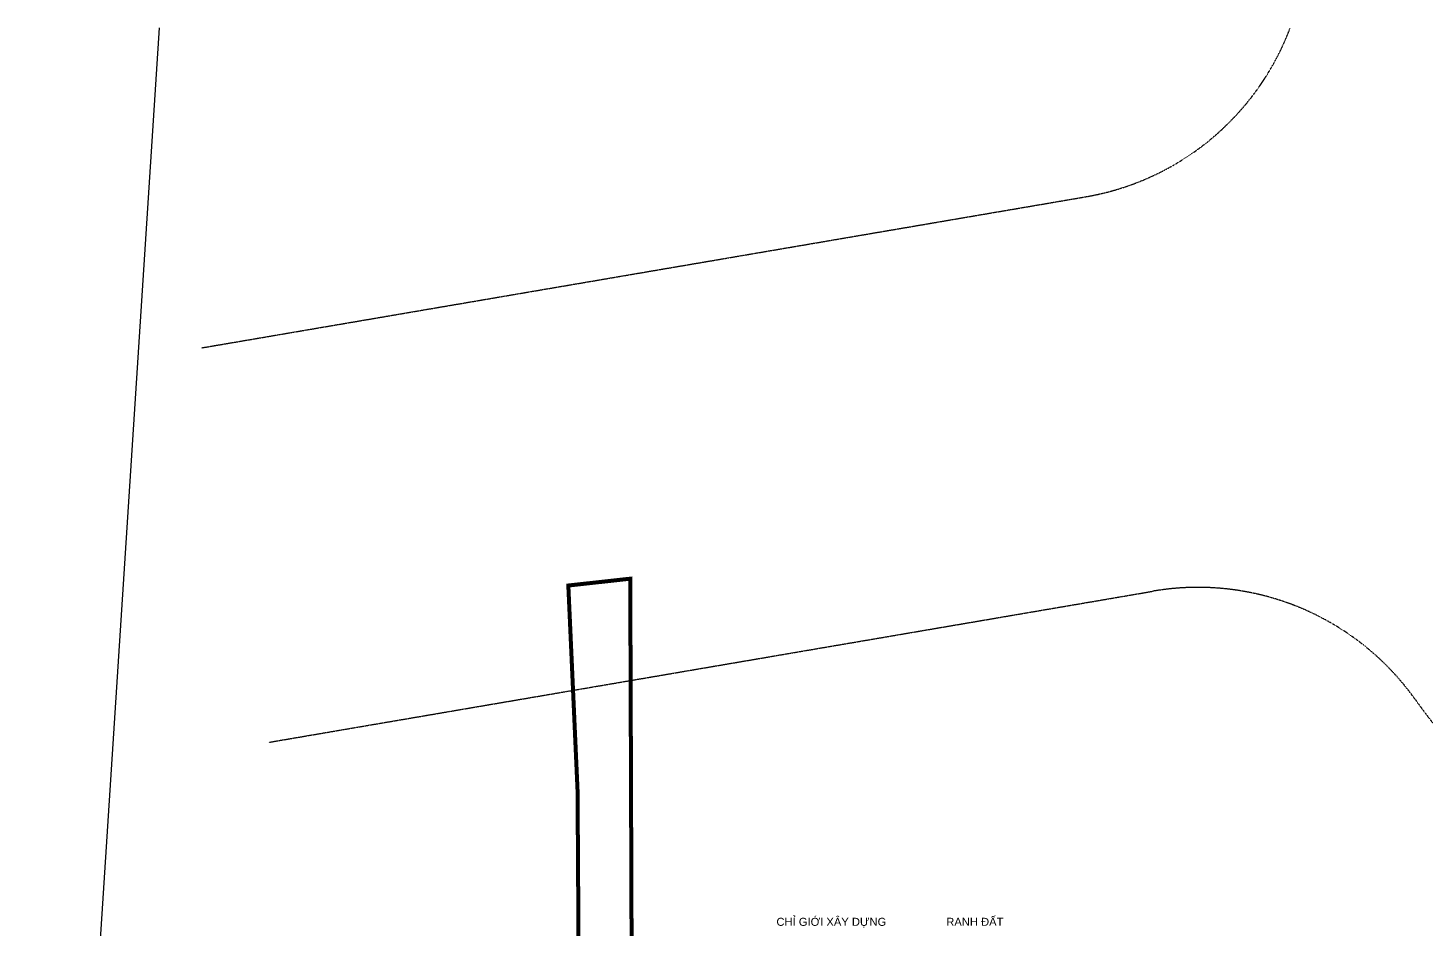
# Model space of a CAD drawing. Header units: millimetres. Extents: x -55733 to 116976, y -16290 to 119028.
# Drawn here: x -55733 to 49067, y 51469 to 119028 of the extents above; entities that cross this region are included whole.
import ezdxf
from ezdxf.xclip import XClip

# ---------------------------------------------------------------- set-up
doc = ezdxf.new("R2010")
doc.units = ezdxf.units.MM
doc.header["$XCLIPFRAME"] = 0
for name, pattern in [('20180221 BF$0$2-2', [10, 5, -5]), ('20180221 BF$0$HIDDEN', [0.375, 0.25, -0.125]), ('HIDDEN2', [4.7625, 3.175, -1.5875]), ('PHANTOM', [63.5, 31.75, -6.35, 6.35, -6.35, 6.35, -6.35])]:
    doc.linetypes.add(name, pattern=pattern)
for name, color, linetype in [('20180221 BF$0$54', 7, 'Continuous'), ('CGXD', 5, 'HIDDEN2'), ('RD-AB', 4, 'PHANTOM')]:
    doc.layers.add(name, color=color, linetype=linetype)
doc.layers.add('20180221 BF$0$QHH ÐỀ XUẤT ÐIỀU CHỈNH', color=5, linetype='20180221 BF$0$HIDDEN', lineweight=30)
doc.layers.add('NET THAY 2', color=55, linetype='Continuous', lineweight=5)
doc.styles.add('Arial', font='arial_0.ttf', dxfattribs={"height": 476.25})

# ---------------------------------------------------------------- blocks, each defined once
blk = doc.blocks.new('A$C1F0A2BF7')
at = {"layer": '20180221 BF$0$54'}
blk.add_lwpolyline([(220896.7, 154644), (210020.4, -13578.8), (0, 0), (10876.4, 168222.8)], close=True, dxfattribs=at)
blk.add_lwpolyline([(220896.7, 154644), (210020.4, -13578.8), (0, 0), (10876.4, 168222.8)], close=True, dxfattribs=at)
at = {"layer": '20180221 BF$0$QHH ÐỀ XUẤT ÐIỀU CHỈNH', "linetype": '20180221 BF$0$2-2', "elevation": 0, "flags": 128}
blk.add_lwpolyline([(13004.4, 128535.1), (79272.1, 139861.2, 0.28700758), (95104.1, 153980.3, -0.02348958), (96932.6, 159309.7, -0.02348958)], format="xyb", dxfattribs=at)
at = {"layer": '20180221 BF$0$QHH ÐỀ XUẤT ÐIỀU CHỈNH', "linetype": '20180221 BF$0$2-2', "elevation": 0}
blk.add_lwpolyline([(18058.6, 98963.9), (84326.2, 110290)], dxfattribs=at)
at = {"layer": '20180221 BF$0$QHH ÐỀ XUẤT ÐIỀU CHỈNH', "linetype": '20180221 BF$0$2-2'}
for centre, radius, start, end in [((87698.6, 90581.7, 0), 19994.8, 35.639904, 99.709987), ((152707.2, 137197.6, 0), 60000, 215.64442, 265.992139)]:
    blk.add_arc(centre, radius, start, end, dxfattribs=at)
at = {"layer": 'RD-AB', "ltscale": 30, "const_width": 300, "elevation": 0}
blk.add_lwpolyline([(45247, 84236.5), (45176.2, 103598.7), (45148.3, 111229.1), (40505.7, 110717.6), (40859.6, 102860.9), (41196.9, 95371), (41281.7, 82268.3)], dxfattribs=at)
at = {"layer": 'CGXD', "ltscale": 200, "style": 'Arial'}
blk.add_text('CHỈ GIỚI XÂY DỰNG', height=600, dxfattribs=at).set_placement((56106.1, 85203.1, 0))
at = {"layer": 'RD-AB', "ltscale": 20, "style": 'Arial'}
blk.add_text('RANH ĐẤT ', height=600, dxfattribs=at).set_placement((68837.3, 85203.1, 0))

msp = doc.modelspace()

# ---------------------------------------------------------------- block references
at = {"layer": 'NET THAY 2'}
ref = msp.add_blockref('A$C1F0A2BF7', (-55733.2, -33492.3, 0), dxfattribs=at)
XClip(ref).set_block_clipping_path([(-27462.6186291156, 51738.6749988016), (137958.5174097056, 152520.3806320981)])

doc.saveas('drawing.dxf')
